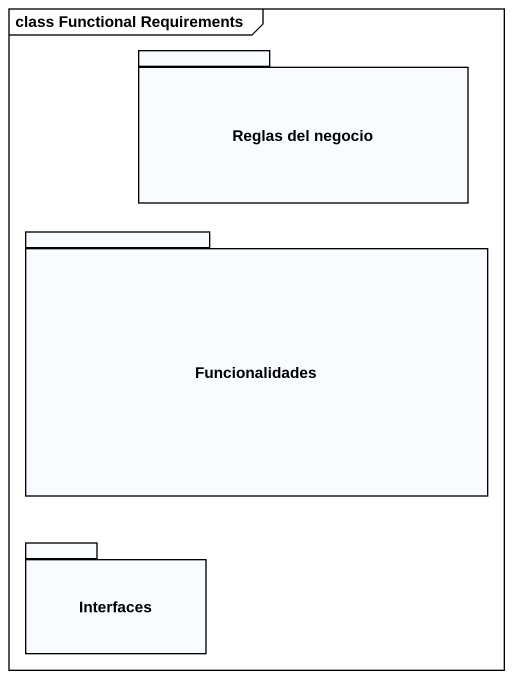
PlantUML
@startuml
mainframe class Functional Requirements
package "Reglas del negocio" as Reglas_del_negocio {
}
package Funcionalidades {
}
package Interfaces {
}
@enduml
